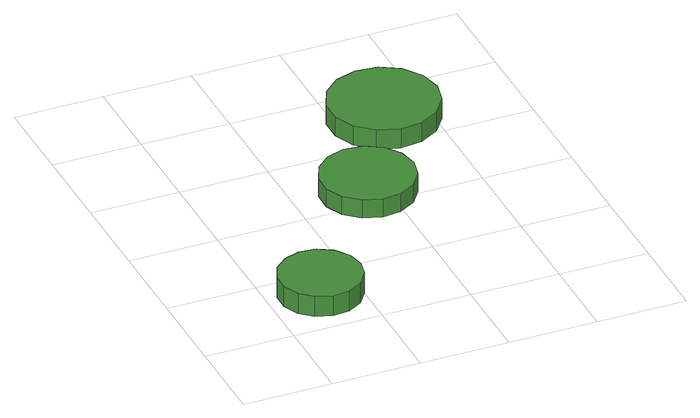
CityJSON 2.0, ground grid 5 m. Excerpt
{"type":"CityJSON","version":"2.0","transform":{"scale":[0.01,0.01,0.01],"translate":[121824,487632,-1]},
"CityObjects":{
"tree1":{"type":"SolitaryVegetationObject","attributes":{"function":"something"},"geometry":[{"type":"MultiSurface","lod":"1","boundaries":[[[0,1,2,3,4,5,6,7,8,9,10,11,12,13,14]],[[15,16,17,18,19,20,21,22,23,24,25,26,27,28,29]],[[0,29,28,1]],[[1,28,27,2]],[[2,27,26,3]],[[3,26,25,4]],[[4,25,24,5]],[[5,24,23,6]],[[6,23,22,7]],[[7,22,21,8]],[[8,21,20,9]],[[9,20,19,10]],[[10,19,18,11]],[[11,18,17,12]],[[12,17,16,13]],[[13,16,15,14]],[[14,15,29,0]]]}]},
"tree2":{"type":"SolitaryVegetationObject","attributes":{"function":"something"},"geometry":[{"type":"MultiSurface","lod":"1","boundaries":[[[30,31,32,33,34,35,36,37,38,39,40,41,42,43,44]],[[45,46,47,48,49,50,51,52,53,54,55,56,57,58,59]],[[30,59,58,31]],[[31,58,57,32]],[[32,57,56,33]],[[33,56,55,34]],[[34,55,54,35]],[[35,54,53,36]],[[36,53,52,37]],[[37,52,51,38]],[[38,51,50,39]],[[39,50,49,40]],[[40,49,48,41]],[[41,48,47,42]],[[42,47,46,43]],[[43,46,45,44]],[[44,45,59,30]]]}]},
"tree3":{"type":"SolitaryVegetationObject","attributes":{"function":"something"},"geometry":[{"type":"MultiSurface","lod":"1","boundaries":[[[60,61,62,63,64,65,66,67,68,69,70,71,72,73,74]],[[75,76,77,78,79,80,81,82,83,84,85,86,87,88,89]],[[60,89,88,61]],[[61,88,87,62]],[[62,87,86,63]],[[63,86,85,64]],[[64,85,84,65]],[[65,84,83,66]],[[66,83,82,67]],[[67,82,81,68]],[[68,81,80,69]],[[69,80,79,70]],[[70,79,78,71]],[[71,78,77,72]],[[72,77,76,73]],[[73,76,75,74]],[[74,75,89,60]]]}]}
},
"vertices":[
[520,324,207],[500,418,207],[444,495,207],[361,543,207],[266,553,207],[175,523,207],[104,459,207],[65,372,207],[65,277,207],[104,189,207],[175,125,207],[266,96,207],[361,106,207],[444,154,207],[500,231,207],[500,231,84],[444,154,84],[361,106,84],[266,96,84],[175,125,84],[104,189,84],[65,277,84],[65,372,84],[104,459,84],[175,523,84],[266,553,84],[361,543,84],[444,495,84],[500,418,84],[520,324,84],
[1162,1121,197],[1140,1227,197],[1076,1315,197],[982,1369,197],[874,1381,197],[771,1347,197],[691,1275,197],[646,1176,197],[646,1067,197],[691,968,197],[771,895,197],[874,862,197],[982,873,197],[1076,928,197],[1140,1015,197],[1140,1015,86],[1076,928,86],[982,873,86],[874,862,86],[771,895,86],[691,968,86],[646,1067,86],[646,1176,86],[691,1275,86],[771,1347,86],[874,1381,86],[982,1369,86],[1076,1315,86],[1140,1227,86],[1162,1121,86],
[1557,1731,207],[1530,1854,207],[1456,1957,207],[1347,2020,207],[1221,2033,207],[1101,1994,207],[1007,1909,207],[956,1794,207],[956,1668,207],[1007,1552,207],[1101,1468,207],[1221,1429,207],[1347,1442,207],[1456,1505,207],[1530,1607,207],[1530,1607,88],[1456,1505,88],[1347,1442,88],[1221,1429,88],[1101,1468,88],[1007,1552,88],[956,1668,88],[956,1794,88],[1007,1909,88],[1101,1994,88],[1221,2033,88],[1347,2020,88],[1456,1957,88],[1530,1854,88],[1557,1731,88]
]}
